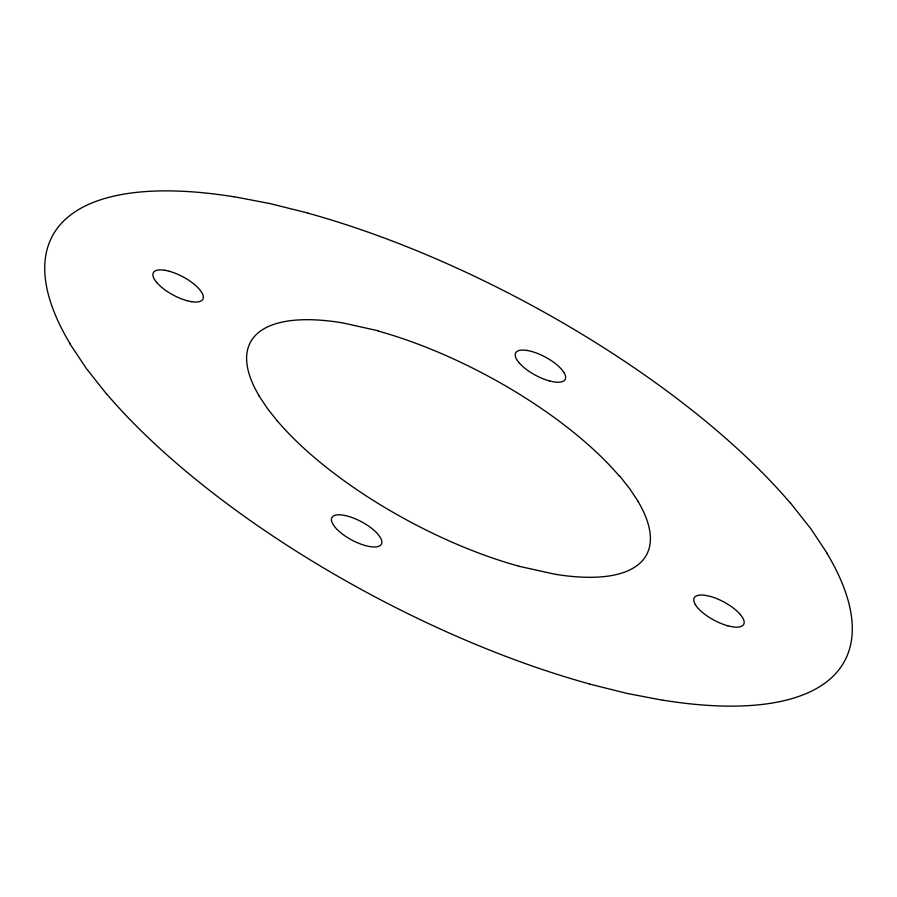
<?xml version="1.0" encoding="UTF-8"?>
<svg xmlns="http://www.w3.org/2000/svg" width="897" height="897" viewBox="0 0 897 897"><rect width="100%" height="100%" fill="white"/><g stroke="black" fill="none" stroke-linecap="round" stroke-linejoin="round"><path stroke-width="1.35" d="M233.848 196.645L269.975 203.585L307.929 213.049M164.689 270.21L169.32 271.242M526.988 350.402L531.618 351.422M341.174 322.572L378.22 330.769M191.521 301.695L186.89 300.674M555.826 574.428L518.791 566.231M663.152 700.355L627.037 693.415L589.071 683.951M549.188 380.855L553.819 381.887A28.054 10.327 28.2 0 0 564.045 372.692M727.725 625.792L732.356 626.812A28.054 10.327 28.2 0 0 742.593 617.618L740.328 614.501M790.649 503.228L810.776 528.692L827.157 553.314M619.58 475.858L629.638 488.596L637.834 500.907M519.015 362.724L516.739 359.596A28.054 10.327 28.2 0 1 527.066 350.458M277.42 421.13L267.362 408.404L259.177 396.093M156.717 282.533L154.441 279.404A28.054 10.327 28.2 0 1 164.768 270.266M106.351 393.772L86.224 368.319L69.843 343.686M564.067 372.692L561.78 369.564A28.054 10.327 28.2 0 0 531.641 351.467M695.276 604.522L697.552 607.65A28.054 10.327 28.2 0 0 727.77 625.792M70.067 343.753A448.848 165.239 28.2 0 1 233.982 196.791M588.993 683.817A448.848 165.239 28.2 0 1 106.552 393.805M826.933 553.247A448.848 165.227 28.2 0 1 663.029 700.209M308.019 213.183A448.848 165.227 28.2 0 1 790.448 503.195M259.278 396.126A224.418 82.614 28.2 0 1 341.241 322.651M518.746 566.164A224.429 82.614 28.2 0 1 277.521 421.153M378.063 331.015A224.429 82.614 28.2 0 1 619.289 476.027M637.722 500.874A224.429 82.614 28.2 0 1 555.77 574.349M549.222 380.866A28.054 10.327 28.2 0 1 519.071 362.736M695.354 604.578A28.054 10.327 28.2 0 1 705.603 595.395L710.155 596.359A28.054 10.327 28.2 0 1 740.339 614.523M191.51 301.684A28.054 10.327 28.2 0 0 201.758 292.5L199.493 289.372A28.054 10.327 28.2 0 0 169.354 271.275M186.935 300.674A28.054 10.327 28.2 0 1 156.784 282.544M345.491 515.584L343.237 515.147A28.054 10.327 28.2 0 0 333.011 524.364L335.265 527.47A28.054 10.327 28.2 0 0 365.427 545.589L370.069 546.632A28.054 10.327 28.2 0 0 380.294 537.438L378.029 534.309A28.054 10.327 28.2 0 0 347.845 516.201L345.491 515.584"/></g></svg>
